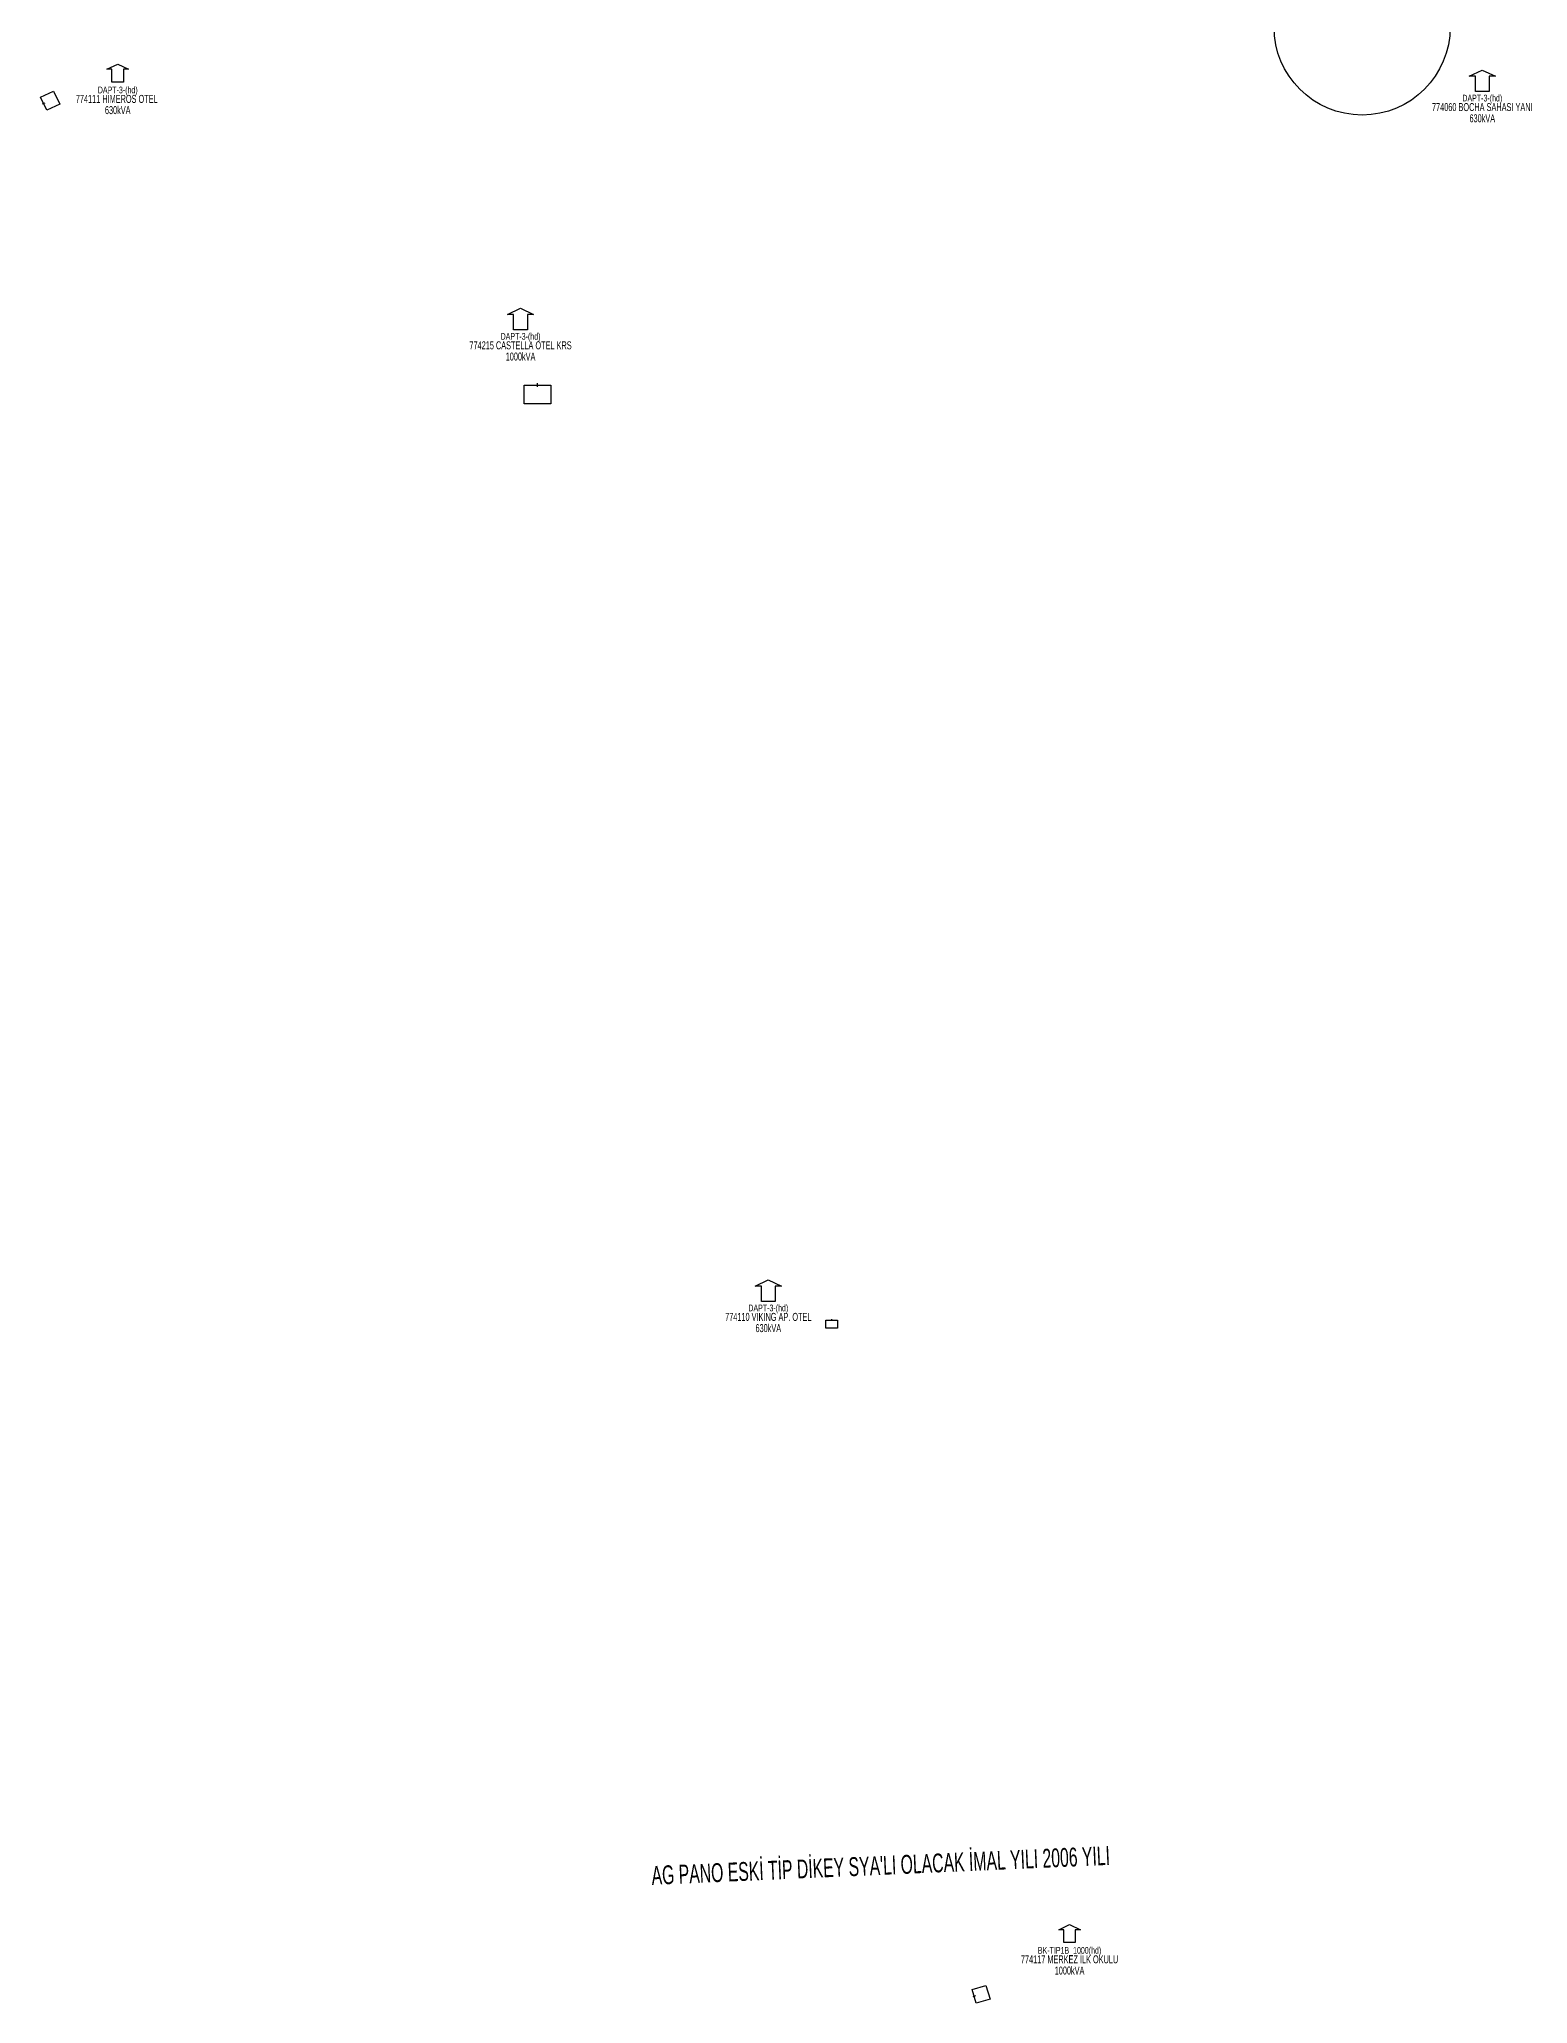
# Model space of a CAD drawing. Header units: millimetres. Extents: x 548145 to 551768, y 4050101 to 4056026.
# Drawn here: x 550182 to 550647, y 4051457 to 4052071 of the extents above; entities that cross this region are included whole.
import ezdxf
from ezdxf.enums import TextEntityAlignment as Align

# ---------------------------------------------------------------- set-up
doc = ezdxf.new("R2010")
doc.units = ezdxf.units.MM
doc.layers.add('KULLANICI', color=1, linetype='Continuous', lineweight=25)
doc.layers.add('TRAFO_MEVCUT', color=5, linetype='Continuous', lineweight=30)
doc.styles.get("Standard").update_dxf_attribs({"font": 'Arial'})

# ---------------------------------------------------------------- blocks, each defined once
blk = doc.blocks.new('MEV_BINA_KARE')
at = {"layer": 'TRAFO_MEVCUT', "linetype": 'Continuous'}
for p, q in [((-2.25, -2.25), (-2.25, 2.25)), ((-2.25, 2.25), (2.25, 2.25)), ((0, 1.8), (0, 2.7)), ((2.25, 2.25), (2.25, -2.25)), ((2.25, -2.25), (-2.25, -2.25))]:
    blk.add_line(p, q, dxfattribs=at)
blk = doc.blocks.new('MEV_DAPT')
at = {"layer": 'TRAFO_MEVCUT', "linetype": 'Continuous'}
for p, q in [((-3.4, 2), (0, 3.6)), ((-1.8, 2), (-3.4, 2)), ((-1.8, -2), (-1.8, 2)), ((0, 3.6), (3.4, 2)), ((3.4, 2), (1.8, 2)), ((1.8, 2), (1.8, -2)), ((1.8, -2), (-1.8, -2))]:
    blk.add_line(p, q, dxfattribs=at)
blk = doc.blocks.new('MEV_BETKOSK')
at = {"layer": 'TRAFO_MEVCUT', "linetype": 'Continuous'}
for p, q in [((-3.4, 2), (0, 3.6)), ((-1.8, 2), (-3.4, 2)), ((-1.8, -2), (-1.8, 2)), ((0, 3.6), (3.4, 2)), ((3.4, 2), (1.8, 2)), ((1.8, 2), (1.8, -2)), ((1.8, -2), (-1.8, -2))]:
    blk.add_line(p, q, dxfattribs=at)

msp = doc.modelspace()

# ---------------------------------------------------------------- linework, layer by layer
at = {"layer": 'KULLANICI'}
msp.add_circle((550595.383548, 4052074.384525), 27.530686, dxfattribs=at)

# ---------------------------------------------------------------- block references
at = {"layer": 'TRAFO_MEVCUT'}
for name, p in [('MEV_DAPT', (550206.577483, 4052059.152257)), ('MEV_BETKOSK', (550503.969385, 4051478.020007))]:
    msp.add_blockref(name, p, dxfattribs=at)
for name, p, xscale, yscale in [('MEV_DAPT', (550632.929123, 4052056.603445), 1.199999999999999, 1.199999999999999), ('MEV_DAPT', (550332.430346, 4051982.179775), 1.199999999999999, 1.199999999999999), ('MEV_BINA_KARE', (550337.694712, 4051959.60912), 1.85, 1.3), ('MEV_DAPT', (550409.84461, 4051678.690072), 1.199999999999999, 1.199999999999999), ('MEV_BINA_KARE', (550429.664471, 4051669.162653), 0.807793, 0.567638)]:
    msp.add_blockref(name, p, dxfattribs=dict(at, xscale=xscale, yscale=yscale))
for p, rotation in [((550185.457652, 4052051.363936), 115.0532399999999), ((550476.318958, 4051459.81775), 106.256396)]:
    msp.add_blockref('MEV_BINA_KARE', p, dxfattribs=dict(at, rotation=rotation))

# ---------------------------------------------------------------- texts
at = {"layer": 'KULLANICI', "width": 0.6}
msp.add_text("AG PANO ESKİ TİP DİKEY SYA'LI OLACAK İMAL YILI 2006 YILI", height=5.879517, rotation=2.503226, dxfattribs=at).set_placement((550444.836193, 4051503.021706), align=Align.TOP_CENTER)
at = {"layer": 'TRAFO_MEVCUT', "width": 0.6}
for s, height, p in [('774111 HİMEROS OTEL ', 2.5, (550206.577483, 4052050.652257)), ('DAPT-3-(hd)', 2.1, (550206.577483, 4052053.652257)), ('DAPT-3-(hd)', 2.1, (550632.929123, 4052051.103445)), ('630kVA', 2.5, (550206.577483, 4052047.152257)), ('774060 BOCHA SAHASI YANI', 2.5, (550632.929123, 4052048.103445)), ('630kVA', 2.5, (550632.929123, 4052044.603445)), ('774215 CASTELLA OTEL KRS', 2.5, (550332.430346, 4051973.679775)), ('DAPT-3-(hd)', 2.1, (550332.430346, 4051976.679775)), ('1000kVA', 2.5, (550332.430346, 4051970.179775)), ('DAPT-3-(hd)', 2.1, (550409.84461, 4051673.190072)), ('774110 VIKING AP. OTEL', 2.5, (550409.84461, 4051670.190072)), ('630kVA', 2.5, (550409.84461, 4051666.690072)), ('774117 MERKEZ İLK OKULU', 2.5, (550503.969385, 4051469.520007)), ('BK-TIP1B_1000(hd)', 2.1, (550503.969385, 4051472.520007)), ('1000kVA', 2.5, (550503.969385, 4051466.020007))]:
    msp.add_text(s, height=height, dxfattribs=at).set_placement(p, align=Align.CENTER)

doc.saveas('drawing.dxf')
